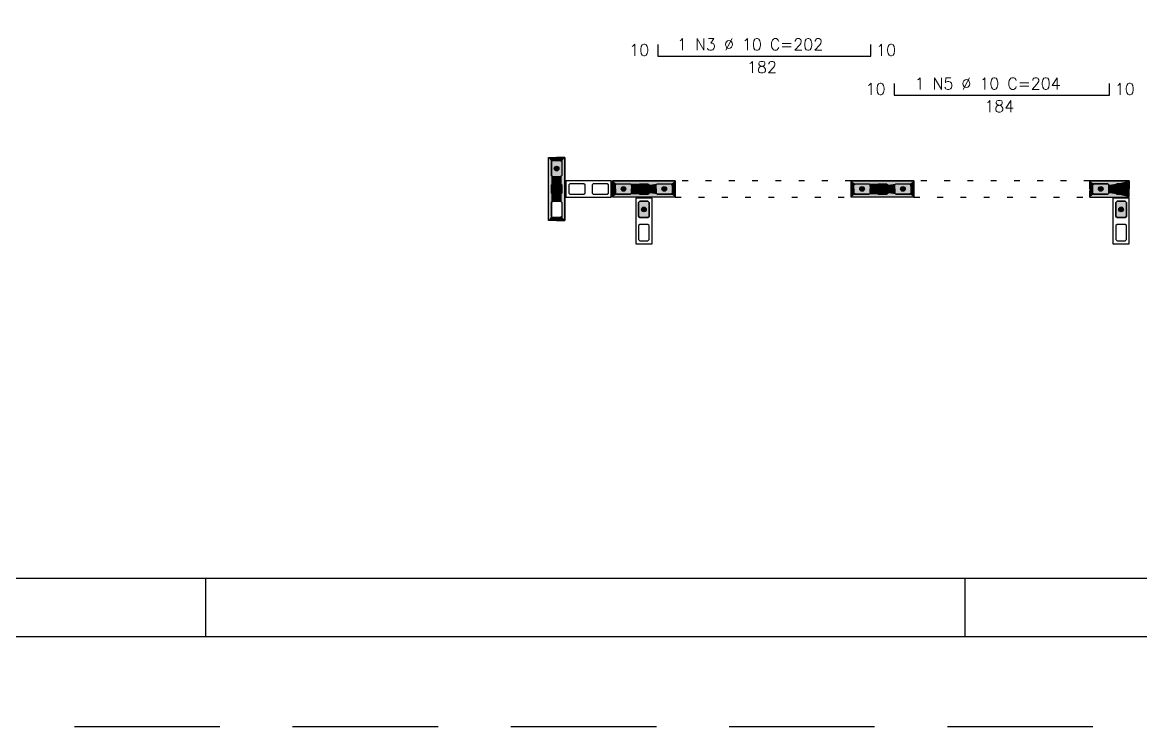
# Model space of a CAD drawing. Extents: x -1.9 to 86, y -1.5 to 61.
# Drawn here: x 30.91 to 50.12, y -1.55 to 10.55 of the extents above; entities that cross this region are included whole.
import ezdxf

# ---------------------------------------------------------------- set-up
doc = ezdxf.new("R2010")
doc.units = 0
doc.header["$MEASUREMENT"] = 0
doc.linetypes.add('ESTILO_TQS_0002', pattern=[0.4, 0.1, -0.3])
doc.linetypes.add('HIDDEN', pattern=[0.375, 0.25, -0.125])
doc.layers.get('0').update_dxf_attribs({"linetype": 'CONTINUOUS'})
doc.layers.get('Defpoints').update_dxf_attribs({"linetype": 'CONTINUOUS'})
for name, color, linetype in [('ARQ_FOLHA', 7, 'CONTINUOUS'), ('PENA_01', 1, 'CONTINUOUS'), ('PENA_02', 2, 'CONTINUOUS'), ('PENA_03', 3, 'CONTINUOUS'), ('PENA_05', 5, 'CONTINUOUS'), ('PENA_11', 252, 'CONTINUOUS'), ('PENA_19', 240, 'CONTINUOUS'), ('PENA_21', 100, 'CONTINUOUS')]:
    doc.layers.add(name, color=color, linetype=linetype)
doc.styles.get("Standard").update_dxf_attribs({"font": 'ROMANS.SHX'})

# ---------------------------------------------------------------- blocks, each defined once
blk = doc.blocks.new('FOLHA A1 - 841 X 594')
at = {"layer": 'ARQ_FOLHA', "color": 1}
for p, q in [((-500.5, 10), (-500.5, 0)), ((-370, 10), (-370, 0))]:
    blk.add_line(p, q, dxfattribs=at)
for points in [[(-841, 0), (0, 0), (0, 594), (-841, 594)], [(-816, 10), (-10, 10), (-10, 584), (-816, 584)]]:
    blk.add_lwpolyline(points, close=True, dxfattribs=at)
at = {"layer": 'Defpoints', "color": 8, "linetype": 'HIDDEN', "ltscale": 100}
blk.add_lwpolyline([(-860.5, 609.5), (-860.5, -15.5), (19.5, -15.5), (19.5, 609.5)], close=True, dxfattribs=at)
blk = doc.blocks.new('*U24')
blk.add_blockref('FOLHA A1 - 841 X 594', (0, 0))

msp = doc.modelspace()

# ---------------------------------------------------------------- linework, layer by layer
at = {"layer": 'PENA_01', "linetype": 'Continuous'}
for points in [[(40.15495, 8.177688), (40.17495, 8.157688), (40.17495, 7.917688), (40.15495, 7.897688), (40.01495, 7.897688), (39.99495, 7.917688), (39.99495, 8.157688), (40.01495, 8.177688), (40.15495, 8.177688)], [(40.15495, 7.777688), (40.17495, 7.757688), (40.17495, 7.617688), (40.15495, 7.597688), (40.01495, 7.597688), (39.99495, 7.617688), (39.99495, 7.757688), (40.01495, 7.777688), (40.15495, 7.777688)], [(40.57495, 7.757688), (40.55495, 7.777688), (40.31495, 7.777688), (40.29495, 7.757688), (40.29495, 7.617688), (40.31495, 7.597688), (40.55495, 7.597688), (40.57495, 7.617688), (40.57495, 7.757688)], [(40.97495, 7.757688), (40.95495, 7.777688), (40.71495, 7.777688), (40.69495, 7.757688), (40.69495, 7.617688), (40.71495, 7.597688), (40.95495, 7.597688), (40.97495, 7.617688), (40.97495, 7.757688)], [(41.09495, 7.757688), (41.11495, 7.777688), (41.35495, 7.777688), (41.37495, 7.757688), (41.37495, 7.617688), (41.35495, 7.597688), (41.11495, 7.597688), (41.09495, 7.617688), (41.09495, 7.757688)], [(41.49495, 7.757688), (41.51495, 7.777688), (41.65495, 7.777688), (41.67495, 7.757688), (41.67495, 7.617688), (41.65495, 7.597688), (41.51495, 7.597688), (41.49495, 7.617688), (41.49495, 7.757688)], [(41.79495, 7.757688), (41.81495, 7.777688), (42.05495, 7.777688), (42.07495, 7.757688), (42.07495, 7.617688), (42.05495, 7.597688), (41.81495, 7.597688), (41.79495, 7.617688), (41.79495, 7.757688)], [(45.19495, 7.757688), (45.21495, 7.777688), (45.45495, 7.777688), (45.47495, 7.757688), (45.47495, 7.617688), (45.45495, 7.597688), (45.21495, 7.597688), (45.19495, 7.617688), (45.19495, 7.757688)], [(45.59495, 7.757688), (45.61495, 7.777688), (45.75495, 7.777688), (45.77495, 7.757688), (45.77495, 7.617688), (45.75495, 7.597688), (45.61495, 7.597688), (45.59495, 7.617688), (45.59495, 7.757688)], [(45.89495, 7.757688), (45.91495, 7.777688), (46.15495, 7.777688), (46.17495, 7.757688), (46.17495, 7.617688), (46.15495, 7.597688), (45.91495, 7.597688), (45.89495, 7.617688), (45.89495, 7.757688)], [(49.55495, 7.777688), (49.31495, 7.777688), (49.29495, 7.757688), (49.29495, 7.617688), (49.31495, 7.597688), (49.55495, 7.597688), (49.57495, 7.617688), (49.57495, 7.757688), (49.55495, 7.777688)], [(49.85495, 7.777688), (49.71495, 7.777688), (49.69495, 7.757688), (49.69495, 7.617688), (49.71495, 7.597688), (49.85495, 7.597688), (49.87495, 7.617688), (49.87495, 7.757688), (49.85495, 7.777688)], [(40.15495, 7.477688), (40.17495, 7.457688), (40.17495, 7.217688), (40.15495, 7.197688), (40.01495, 7.197688), (39.99495, 7.217688), (39.99495, 7.457688), (40.01495, 7.477688), (40.15495, 7.477688)], [(41.65495, 7.197688), (41.67495, 7.217688), (41.67495, 7.457688), (41.65495, 7.477688), (41.51495, 7.477688), (41.49495, 7.457688), (41.49495, 7.217688), (41.51495, 7.197688), (41.65495, 7.197688)], [(49.85495, 7.197688), (49.87495, 7.217688), (49.87495, 7.457688), (49.85495, 7.477688), (49.71495, 7.477688), (49.69495, 7.457688), (49.69495, 7.217688), (49.71495, 7.197688), (49.85495, 7.197688)], [(41.65495, 6.797688), (41.67495, 6.817688), (41.67495, 7.057688), (41.65495, 7.077688), (41.51495, 7.077688), (41.49495, 7.057688), (41.49495, 6.817688), (41.51495, 6.797688), (41.65495, 6.797688)], [(49.85495, 6.797688), (49.87495, 6.817688), (49.87495, 7.057688), (49.85495, 7.077688), (49.71495, 7.077688), (49.69495, 7.057688), (49.69495, 6.817688), (49.71495, 6.797688), (49.85495, 6.797688)]]:
    msp.add_lwpolyline(points, dxfattribs=at)
at = {"layer": 'PENA_02', "linetype": 'Continuous'}
for p, q in [((39.94495, 7.147688), (39.94495, 8.227688)), ((39.94495, 8.227688), (40.22495, 8.227688)), ((40.22495, 8.227688), (40.22495, 7.147688)), ((41.04495, 7.827688), (42.12495, 7.827688)), ((41.04495, 7.547688), (41.04495, 7.827688)), ((42.12495, 7.827688), (42.12495, 7.547688)), ((45.14495, 7.827688), (46.22495, 7.827688)), ((45.14495, 7.547688), (45.14495, 7.827688)), ((46.22495, 7.827688), (46.22495, 7.547688)), ((42.12495, 7.547688), (41.04495, 7.547688)), ((46.22495, 7.547688), (45.14495, 7.547688)), ((40.22495, 7.147688), (39.94495, 7.147688))]:
    msp.add_line(p, q, dxfattribs=at)
for points in [[(41.02495, 7.827688), (40.24495, 7.827688), (40.24495, 7.547688), (41.02495, 7.547688), (41.02495, 7.827688)], [(49.92495, 7.827688), (49.24495, 7.827688), (49.24495, 7.547688), (49.92495, 7.547688), (49.92495, 7.827688)], [(41.72495, 6.747688), (41.72495, 7.527688), (41.44495, 7.527688), (41.44495, 6.747688), (41.72495, 6.747688)], [(49.92495, 6.747688), (49.92495, 7.527688), (49.64495, 7.527688), (49.64495, 6.747688), (49.92495, 6.747688)]]:
    msp.add_lwpolyline(points, dxfattribs=at)
at = {"layer": 'PENA_03', "linetype": 'Continuous'}
for points in [[(40.01495, 7.897688), (39.99495, 7.917688), (39.99495, 8.157688), (40.01495, 8.177688), (40.15495, 8.177688), (40.17495, 8.157688), (40.17495, 7.917688), (40.15495, 7.897688), (40.01495, 7.897688)], [(40.17495, 7.617688), (40.15495, 7.597688), (40.01495, 7.597688), (39.99495, 7.617688), (39.99495, 7.757688), (40.01495, 7.777688), (40.15495, 7.777688), (40.17495, 7.757688), (40.17495, 7.617688)], [(41.37495, 7.617688), (41.35495, 7.597688), (41.11495, 7.597688), (41.09495, 7.617688), (41.09495, 7.757688), (41.11495, 7.777688), (41.35495, 7.777688), (41.37495, 7.757688), (41.37495, 7.617688)], [(41.67495, 7.617688), (41.65495, 7.597688), (41.51495, 7.597688), (41.49495, 7.617688), (41.49495, 7.757688), (41.51495, 7.777688), (41.65495, 7.777688), (41.67495, 7.757688), (41.67495, 7.617688)], [(42.07495, 7.617688), (42.05495, 7.597688), (41.81495, 7.597688), (41.79495, 7.617688), (41.79495, 7.757688), (41.81495, 7.777688), (42.05495, 7.777688), (42.07495, 7.757688), (42.07495, 7.617688)], [(45.47495, 7.617688), (45.45495, 7.597688), (45.21495, 7.597688), (45.19495, 7.617688), (45.19495, 7.757688), (45.21495, 7.777688), (45.45495, 7.777688), (45.47495, 7.757688), (45.47495, 7.617688)], [(45.77495, 7.617688), (45.75495, 7.597688), (45.61495, 7.597688), (45.59495, 7.617688), (45.59495, 7.757688), (45.61495, 7.777688), (45.75495, 7.777688), (45.77495, 7.757688), (45.77495, 7.617688)], [(46.17495, 7.617688), (46.15495, 7.597688), (45.91495, 7.597688), (45.89495, 7.617688), (45.89495, 7.757688), (45.91495, 7.777688), (46.15495, 7.777688), (46.17495, 7.757688), (46.17495, 7.617688)], [(49.57495, 7.617688), (49.55495, 7.597688), (49.31495, 7.597688), (49.29495, 7.617688), (49.29495, 7.757688), (49.31495, 7.777688), (49.55495, 7.777688), (49.57495, 7.757688), (49.57495, 7.617688)], [(49.87495, 7.617688), (49.85495, 7.597688), (49.71495, 7.597688), (49.69495, 7.617688), (49.69495, 7.757688), (49.71495, 7.777688), (49.85495, 7.777688), (49.87495, 7.757688), (49.87495, 7.617688)], [(41.51495, 7.197688), (41.49495, 7.217688), (41.49495, 7.457688), (41.51495, 7.477688), (41.65495, 7.477688), (41.67495, 7.457688), (41.67495, 7.217688), (41.65495, 7.197688), (41.51495, 7.197688)], [(49.71495, 7.197688), (49.69495, 7.217688), (49.69495, 7.457688), (49.71495, 7.477688), (49.85495, 7.477688), (49.87495, 7.457688), (49.87495, 7.217688), (49.85495, 7.197688), (49.71495, 7.197688)]]:
    msp.add_lwpolyline(points, dxfattribs=at)
at = {"layer": 'PENA_03', "linetype": 'ESTILO_TQS_0002'}
for points in [[(42.12495, 7.827688), (42.12495, 7.547688), (45.14495, 7.547688), (45.14495, 7.827688), (42.12495, 7.827688)], [(46.22495, 7.827688), (46.22495, 7.547688), (49.24495, 7.547688), (49.24495, 7.827688), (46.22495, 7.827688)]]:
    msp.add_lwpolyline(points, dxfattribs=at)
at = {"layer": 'PENA_03', "linetype": 'Continuous'}
for centre in [(40.08495, 8.037688), (40.08495, 7.687688), (41.23495, 7.687688), (41.58495, 7.687688), (41.93495, 7.687688), (45.33495, 7.687688), (45.68495, 7.687688), (46.03495, 7.687688), (49.43495, 7.687688), (49.78495, 7.687688), (41.58495, 7.337688), (49.78495, 7.337688)]:
    msp.add_circle(centre, 0.04, dxfattribs=at)
for points in [[(40.12495, 8.037688), (40.06495, 8.072329), (40.047362, 8.051369)], [(40.12495, 8.037688), (40.091896, 8.077081), (40.06495, 8.072329)], [(40.12495, 8.037688), (40.115592, 8.0634), (40.091896, 8.077081)], [(40.12495, 8.037688), (40.047362, 8.051369), (40.047362, 8.024007)], [(40.12495, 8.037688), (40.047362, 8.024007), (40.06495, 8.003047)], [(40.12495, 8.037688), (40.06495, 8.003047), (40.091896, 7.998296)], [(40.12495, 8.037688), (40.091896, 7.998296), (40.115592, 8.011977)], [(40.12495, 8.037688), (40.115592, 8.011977), (40.12495, 8.037688)], [(40.12495, 7.687688), (40.06495, 7.722329), (40.047362, 7.701369)], [(40.12495, 7.687688), (40.047362, 7.701369), (40.047362, 7.674007)], [(40.12495, 7.687688), (40.047362, 7.674007), (40.06495, 7.653047)], [(40.12495, 7.687688), (40.091896, 7.727081), (40.06495, 7.722329)], [(40.12495, 7.687688), (40.06495, 7.653047), (40.091896, 7.648296)], [(40.12495, 7.687688), (40.115592, 7.7134), (40.091896, 7.727081)], [(40.12495, 7.687688), (40.091896, 7.648296), (40.115592, 7.661977)], [(40.12495, 7.687688), (40.115592, 7.661977), (40.12495, 7.687688)], [(41.27495, 7.687688), (41.21495, 7.722329), (41.197362, 7.701369)], [(41.27495, 7.687688), (41.197362, 7.701369), (41.197362, 7.674007)], [(41.27495, 7.687688), (41.197362, 7.674007), (41.21495, 7.653047)], [(41.27495, 7.687688), (41.241896, 7.727081), (41.21495, 7.722329)], [(41.27495, 7.687688), (41.21495, 7.653047), (41.241896, 7.648296)], [(41.27495, 7.687688), (41.265592, 7.7134), (41.241896, 7.727081)], [(41.27495, 7.687688), (41.241896, 7.648296), (41.265592, 7.661977)], [(41.27495, 7.687688), (41.265592, 7.661977), (41.27495, 7.687688)], [(41.62495, 7.687688), (41.56495, 7.722329), (41.547362, 7.701369)], [(41.62495, 7.687688), (41.547362, 7.701369), (41.547362, 7.674007)], [(41.62495, 7.687688), (41.547362, 7.674007), (41.56495, 7.653047)], [(41.62495, 7.687688), (41.591896, 7.727081), (41.56495, 7.722329)], [(41.62495, 7.687688), (41.56495, 7.653047), (41.591896, 7.648296)], [(41.62495, 7.687688), (41.615592, 7.7134), (41.591896, 7.727081)], [(41.62495, 7.687688), (41.591896, 7.648296), (41.615592, 7.661977)], [(41.62495, 7.687688), (41.615592, 7.661977), (41.62495, 7.687688)], [(41.97495, 7.687688), (41.91495, 7.722329), (41.897362, 7.701369)], [(41.97495, 7.687688), (41.897362, 7.701369), (41.897362, 7.674007)], [(41.97495, 7.687688), (41.897362, 7.674007), (41.91495, 7.653047)], [(41.97495, 7.687688), (41.941896, 7.727081), (41.91495, 7.722329)], [(41.97495, 7.687688), (41.91495, 7.653047), (41.941896, 7.648296)], [(41.97495, 7.687688), (41.965592, 7.7134), (41.941896, 7.727081)], [(41.97495, 7.687688), (41.941896, 7.648296), (41.965592, 7.661977)], [(41.97495, 7.687688), (41.965592, 7.661977), (41.97495, 7.687688)], [(45.37495, 7.687688), (45.31495, 7.722329), (45.297362, 7.701369)], [(45.37495, 7.687688), (45.297362, 7.701369), (45.297362, 7.674007)], [(45.37495, 7.687688), (45.297362, 7.674007), (45.31495, 7.653047)], [(45.37495, 7.687688), (45.341896, 7.727081), (45.31495, 7.722329)], [(45.37495, 7.687688), (45.31495, 7.653047), (45.341896, 7.648296)], [(45.37495, 7.687688), (45.365592, 7.7134), (45.341896, 7.727081)], [(45.37495, 7.687688), (45.341896, 7.648296), (45.365592, 7.661977)], [(45.37495, 7.687688), (45.365592, 7.661977), (45.37495, 7.687688)], [(45.72495, 7.687688), (45.66495, 7.722329), (45.647362, 7.701369)], [(45.72495, 7.687688), (45.647362, 7.701369), (45.647362, 7.674007)], [(45.72495, 7.687688), (45.647362, 7.674007), (45.66495, 7.653047)], [(45.72495, 7.687688), (45.691896, 7.727081), (45.66495, 7.722329)], [(45.72495, 7.687688), (45.66495, 7.653047), (45.691896, 7.648296)], [(45.72495, 7.687688), (45.715592, 7.7134), (45.691896, 7.727081)], [(45.72495, 7.687688), (45.691896, 7.648296), (45.715592, 7.661977)], [(45.72495, 7.687688), (45.715592, 7.661977), (45.72495, 7.687688)], [(46.07495, 7.687688), (46.01495, 7.722329), (45.997362, 7.701369)], [(46.07495, 7.687688), (45.997362, 7.701369), (45.997362, 7.674007)], [(46.07495, 7.687688), (45.997362, 7.674007), (46.01495, 7.653047)], [(46.07495, 7.687688), (46.041896, 7.727081), (46.01495, 7.722329)], [(46.07495, 7.687688), (46.01495, 7.653047), (46.041896, 7.648296)], [(46.07495, 7.687688), (46.065592, 7.7134), (46.041896, 7.727081)], [(46.07495, 7.687688), (46.041896, 7.648296), (46.065592, 7.661977)], [(46.07495, 7.687688), (46.065592, 7.661977), (46.07495, 7.687688)], [(49.47495, 7.687688), (49.41495, 7.722329), (49.397362, 7.701369)], [(49.47495, 7.687688), (49.397362, 7.701369), (49.397362, 7.674007)], [(49.47495, 7.687688), (49.397362, 7.674007), (49.41495, 7.653047)], [(49.47495, 7.687688), (49.441896, 7.727081), (49.41495, 7.722329)], [(49.47495, 7.687688), (49.41495, 7.653047), (49.441896, 7.648296)], [(49.47495, 7.687688), (49.465592, 7.7134), (49.441896, 7.727081)], [(49.47495, 7.687688), (49.441896, 7.648296), (49.465592, 7.661977)], [(49.47495, 7.687688), (49.465592, 7.661977), (49.47495, 7.687688)], [(49.82495, 7.687688), (49.76495, 7.722329), (49.747362, 7.701369)], [(49.82495, 7.687688), (49.747362, 7.701369), (49.747362, 7.674007)], [(49.82495, 7.687688), (49.747362, 7.674007), (49.76495, 7.653047)], [(49.82495, 7.687688), (49.791896, 7.727081), (49.76495, 7.722329)], [(49.82495, 7.687688), (49.76495, 7.653047), (49.791896, 7.648296)], [(49.82495, 7.687688), (49.815592, 7.7134), (49.791896, 7.727081)], [(49.82495, 7.687688), (49.791896, 7.648296), (49.815592, 7.661977)], [(49.82495, 7.687688), (49.815592, 7.661977), (49.82495, 7.687688)], [(41.62495, 7.337688), (41.56495, 7.372329), (41.547362, 7.351369)], [(41.62495, 7.337688), (41.547362, 7.351369), (41.547362, 7.324007)], [(41.62495, 7.337688), (41.547362, 7.324007), (41.56495, 7.303047)], [(41.62495, 7.337688), (41.591896, 7.377081), (41.56495, 7.372329)], [(41.62495, 7.337688), (41.56495, 7.303047), (41.591896, 7.298296)], [(41.62495, 7.337688), (41.615592, 7.3634), (41.591896, 7.377081)], [(41.62495, 7.337688), (41.591896, 7.298296), (41.615592, 7.311977)], [(41.62495, 7.337688), (41.615592, 7.311977), (41.62495, 7.337688)], [(49.82495, 7.337688), (49.76495, 7.372329), (49.747362, 7.351369)], [(49.82495, 7.337688), (49.747362, 7.351369), (49.747362, 7.324007)], [(49.82495, 7.337688), (49.747362, 7.324007), (49.76495, 7.303047)], [(49.82495, 7.337688), (49.791896, 7.377081), (49.76495, 7.372329)], [(49.82495, 7.337688), (49.76495, 7.303047), (49.791896, 7.298296)], [(49.82495, 7.337688), (49.815592, 7.3634), (49.791896, 7.377081)], [(49.82495, 7.337688), (49.791896, 7.298296), (49.815592, 7.311977)], [(49.82495, 7.337688), (49.815592, 7.311977), (49.82495, 7.337688)]]:
    msp.add_solid(points, dxfattribs=at)
at = {"layer": 'PENA_05', "linetype": 'Continuous'}
for p, q in [((41.82495, 10.169929), (41.82495, 9.969929)), ((45.48495, 9.969929), (45.48495, 10.169929)), ((41.82495, 9.969929), (45.48495, 9.969929)), ((45.88495, 9.499042), (45.88495, 9.299042)), ((49.58495, 9.299042), (49.58495, 9.499042)), ((45.88495, 9.299042), (49.58495, 9.299042))]:
    msp.add_line(p, q, dxfattribs=at)
at = {"layer": 'PENA_11', "linetype": 'Continuous'}
for points in [[(40.01495, 7.897688), (39.99495, 8.157688), (40.01495, 8.177688)], [(40.01495, 7.897688), (39.99495, 7.917688), (39.99495, 8.157688)], [(40.01495, 7.897688), (40.01495, 8.177688), (40.15495, 8.177688)], [(40.01495, 7.897688), (40.15495, 8.177688), (40.17495, 8.157688)], [(40.01495, 7.897688), (40.17495, 8.157688), (40.17495, 7.917688)], [(40.01495, 7.897688), (40.17495, 7.917688), (40.15495, 7.897688)], [(40.01495, 7.897688), (40.15495, 7.897688), (40.01495, 7.897688)], [(40.17495, 7.617688), (39.99495, 7.757688), (40.01495, 7.777688)], [(40.17495, 7.617688), (39.99495, 7.617688), (39.99495, 7.757688)], [(40.17495, 7.617688), (40.01495, 7.777688), (40.15495, 7.777688)], [(40.17495, 7.617688), (40.15495, 7.777688), (40.17495, 7.757688)], [(40.17495, 7.617688), (40.17495, 7.757688), (40.17495, 7.617688)], [(41.37495, 7.617688), (41.09495, 7.757688), (41.11495, 7.777688)], [(41.37495, 7.617688), (41.09495, 7.617688), (41.09495, 7.757688)], [(41.37495, 7.617688), (41.11495, 7.777688), (41.35495, 7.777688)], [(41.37495, 7.617688), (41.35495, 7.777688), (41.37495, 7.757688)], [(41.37495, 7.617688), (41.37495, 7.757688), (41.37495, 7.617688)], [(41.67495, 7.617688), (41.49495, 7.757688), (41.51495, 7.777688)], [(41.67495, 7.617688), (41.49495, 7.617688), (41.49495, 7.757688)], [(41.67495, 7.617688), (41.51495, 7.777688), (41.65495, 7.777688)], [(41.67495, 7.617688), (41.65495, 7.777688), (41.67495, 7.757688)], [(41.67495, 7.617688), (41.67495, 7.757688), (41.67495, 7.617688)], [(42.07495, 7.617688), (41.79495, 7.757688), (41.81495, 7.777688)], [(42.07495, 7.617688), (41.79495, 7.617688), (41.79495, 7.757688)], [(42.07495, 7.617688), (41.81495, 7.777688), (42.05495, 7.777688)], [(42.07495, 7.617688), (42.05495, 7.777688), (42.07495, 7.757688)], [(42.07495, 7.617688), (42.07495, 7.757688), (42.07495, 7.617688)], [(45.47495, 7.617688), (45.19495, 7.757688), (45.21495, 7.777688)], [(45.47495, 7.617688), (45.19495, 7.617688), (45.19495, 7.757688)], [(45.47495, 7.617688), (45.21495, 7.777688), (45.45495, 7.777688)], [(45.47495, 7.617688), (45.45495, 7.777688), (45.47495, 7.757688)], [(45.47495, 7.617688), (45.47495, 7.757688), (45.47495, 7.617688)], [(45.77495, 7.617688), (45.59495, 7.757688), (45.61495, 7.777688)], [(45.77495, 7.617688), (45.59495, 7.617688), (45.59495, 7.757688)], [(45.77495, 7.617688), (45.61495, 7.777688), (45.75495, 7.777688)], [(45.77495, 7.617688), (45.75495, 7.777688), (45.77495, 7.757688)], [(45.77495, 7.617688), (45.77495, 7.757688), (45.77495, 7.617688)], [(46.17495, 7.617688), (45.89495, 7.757688), (45.91495, 7.777688)], [(46.17495, 7.617688), (45.89495, 7.617688), (45.89495, 7.757688)], [(46.17495, 7.617688), (45.91495, 7.777688), (46.15495, 7.777688)], [(46.17495, 7.617688), (46.15495, 7.777688), (46.17495, 7.757688)], [(46.17495, 7.617688), (46.17495, 7.757688), (46.17495, 7.617688)], [(49.57495, 7.617688), (49.29495, 7.757688), (49.31495, 7.777688)], [(49.57495, 7.617688), (49.29495, 7.617688), (49.29495, 7.757688)], [(49.57495, 7.617688), (49.31495, 7.777688), (49.55495, 7.777688)], [(49.57495, 7.617688), (49.55495, 7.777688), (49.57495, 7.757688)], [(49.57495, 7.617688), (49.57495, 7.757688), (49.57495, 7.617688)], [(49.87495, 7.617688), (49.69495, 7.757688), (49.71495, 7.777688)], [(49.87495, 7.617688), (49.69495, 7.617688), (49.69495, 7.757688)], [(49.87495, 7.617688), (49.71495, 7.777688), (49.85495, 7.777688)], [(49.87495, 7.617688), (49.85495, 7.777688), (49.87495, 7.757688)], [(49.87495, 7.617688), (49.87495, 7.757688), (49.87495, 7.617688)], [(40.17495, 7.617688), (40.01495, 7.597688), (39.99495, 7.617688)], [(40.17495, 7.617688), (40.15495, 7.597688), (40.01495, 7.597688)], [(41.37495, 7.617688), (41.11495, 7.597688), (41.09495, 7.617688)], [(41.37495, 7.617688), (41.35495, 7.597688), (41.11495, 7.597688)], [(41.67495, 7.617688), (41.51495, 7.597688), (41.49495, 7.617688)], [(41.67495, 7.617688), (41.65495, 7.597688), (41.51495, 7.597688)], [(42.07495, 7.617688), (41.81495, 7.597688), (41.79495, 7.617688)], [(42.07495, 7.617688), (42.05495, 7.597688), (41.81495, 7.597688)], [(45.47495, 7.617688), (45.21495, 7.597688), (45.19495, 7.617688)], [(45.47495, 7.617688), (45.45495, 7.597688), (45.21495, 7.597688)], [(45.77495, 7.617688), (45.61495, 7.597688), (45.59495, 7.617688)], [(45.77495, 7.617688), (45.75495, 7.597688), (45.61495, 7.597688)], [(46.17495, 7.617688), (45.91495, 7.597688), (45.89495, 7.617688)], [(46.17495, 7.617688), (46.15495, 7.597688), (45.91495, 7.597688)], [(49.57495, 7.617688), (49.31495, 7.597688), (49.29495, 7.617688)], [(49.57495, 7.617688), (49.55495, 7.597688), (49.31495, 7.597688)], [(49.87495, 7.617688), (49.71495, 7.597688), (49.69495, 7.617688)], [(49.87495, 7.617688), (49.85495, 7.597688), (49.71495, 7.597688)], [(41.51495, 7.197688), (41.49495, 7.457688), (41.51495, 7.477688)], [(41.51495, 7.197688), (41.49495, 7.217688), (41.49495, 7.457688)], [(41.51495, 7.197688), (41.51495, 7.477688), (41.65495, 7.477688)], [(41.51495, 7.197688), (41.65495, 7.477688), (41.67495, 7.457688)], [(41.51495, 7.197688), (41.67495, 7.457688), (41.67495, 7.217688)], [(49.71495, 7.197688), (49.69495, 7.457688), (49.71495, 7.477688)], [(49.71495, 7.197688), (49.69495, 7.217688), (49.69495, 7.457688)], [(49.71495, 7.197688), (49.71495, 7.477688), (49.85495, 7.477688)], [(49.71495, 7.197688), (49.85495, 7.477688), (49.87495, 7.457688)], [(49.71495, 7.197688), (49.87495, 7.457688), (49.87495, 7.217688)], [(41.51495, 7.197688), (41.67495, 7.217688), (41.65495, 7.197688)], [(41.51495, 7.197688), (41.65495, 7.197688), (41.51495, 7.197688)], [(49.71495, 7.197688), (49.87495, 7.217688), (49.85495, 7.197688)], [(49.71495, 7.197688), (49.85495, 7.197688), (49.71495, 7.197688)]]:
    msp.add_solid(points, dxfattribs=at)
at = {"layer": 'PENA_19', "linetype": 'Continuous'}
for points in [[(40.08495, 8.227688), (40.08495, 8.177688), (40.01495, 8.177688), (39.99495, 8.157688), (39.99495, 7.917688), (40.01495, 7.897688), (40.08495, 7.897688), (40.08495, 7.777688), (40.01495, 7.777688), (39.99495, 7.757688), (39.99495, 7.617688), (40.01495, 7.597688), (40.08495, 7.597688), (40.08495, 7.477688), (40.01495, 7.477688), (39.99495, 7.457688), (39.99495, 7.217688), (40.01495, 7.197688), (40.08495, 7.197688), (40.08495, 7.147688), (39.94495, 7.147688), (39.94495, 8.227688), (40.08495, 8.227688)], [(40.08495, 8.227688), (40.08495, 8.177688), (40.15495, 8.177688), (40.17495, 8.157688), (40.17495, 7.917688), (40.15495, 7.897688), (40.08495, 7.897688), (40.08495, 7.777688), (40.15495, 7.777688), (40.17495, 7.757688), (40.17495, 7.617688), (40.15495, 7.597688), (40.08495, 7.597688), (40.08495, 7.477688), (40.15495, 7.477688), (40.17495, 7.457688), (40.17495, 7.217688), (40.15495, 7.197688), (40.08495, 7.197688), (40.08495, 7.147688), (40.22495, 7.147688), (40.22495, 8.227688), (40.08495, 8.227688)], [(41.04495, 7.687688), (41.09495, 7.687688), (41.09495, 7.757688), (41.11495, 7.777688), (41.35495, 7.777688), (41.37495, 7.757688), (41.37495, 7.687688), (41.49495, 7.687688), (41.49495, 7.757688), (41.51495, 7.777688), (41.65495, 7.777688), (41.67495, 7.757688), (41.67495, 7.687688), (41.79495, 7.687688), (41.79495, 7.757688), (41.81495, 7.777688), (42.05495, 7.777688), (42.07495, 7.757688), (42.07495, 7.687688), (42.12495, 7.687688), (42.12495, 7.827688), (41.04495, 7.827688), (41.04495, 7.687688)], [(41.04495, 7.687688), (41.09495, 7.687688), (41.09495, 7.617688), (41.11495, 7.597688), (41.35495, 7.597688), (41.37495, 7.617688), (41.37495, 7.687688), (41.49495, 7.687688), (41.49495, 7.617688), (41.51495, 7.597688), (41.65495, 7.597688), (41.67495, 7.617688), (41.67495, 7.687688), (41.79495, 7.687688), (41.79495, 7.617688), (41.81495, 7.597688), (42.05495, 7.597688), (42.07495, 7.617688), (42.07495, 7.687688), (42.12495, 7.687688), (42.12495, 7.547688), (41.04495, 7.547688), (41.04495, 7.687688)], [(45.14495, 7.687688), (45.19495, 7.687688), (45.19495, 7.757688), (45.21495, 7.777688), (45.45495, 7.777688), (45.47495, 7.757688), (45.47495, 7.687688), (45.59495, 7.687688), (45.59495, 7.757688), (45.61495, 7.777688), (45.75495, 7.777688), (45.77495, 7.757688), (45.77495, 7.687688), (45.89495, 7.687688), (45.89495, 7.757688), (45.91495, 7.777688), (46.15495, 7.777688), (46.17495, 7.757688), (46.17495, 7.687688), (46.22495, 7.687688), (46.22495, 7.827688), (45.14495, 7.827688), (45.14495, 7.687688)], [(45.14495, 7.687688), (45.19495, 7.687688), (45.19495, 7.617688), (45.21495, 7.597688), (45.45495, 7.597688), (45.47495, 7.617688), (45.47495, 7.687688), (45.59495, 7.687688), (45.59495, 7.617688), (45.61495, 7.597688), (45.75495, 7.597688), (45.77495, 7.617688), (45.77495, 7.687688), (45.89495, 7.687688), (45.89495, 7.617688), (45.91495, 7.597688), (46.15495, 7.597688), (46.17495, 7.617688), (46.17495, 7.687688), (46.22495, 7.687688), (46.22495, 7.547688), (45.14495, 7.547688), (45.14495, 7.687688)]]:
    msp.add_lwpolyline(points, dxfattribs=at)
for points in [[(40.01495, 8.177688), (39.99495, 8.157688), (39.94495, 8.227688)], [(40.01495, 8.177688), (39.94495, 8.227688), (40.08495, 8.227688)], [(39.94495, 8.227688), (39.99495, 8.157688), (39.94495, 7.147688)], [(39.94495, 7.147688), (39.99495, 8.157688), (39.99495, 7.217688)], [(39.99495, 7.217688), (39.99495, 8.157688), (39.99495, 7.917688)], [(40.01495, 8.177688), (40.08495, 8.227688), (40.08495, 8.177688)], [(40.08495, 8.227688), (40.15495, 8.177688), (40.22495, 8.227688)], [(40.08495, 8.227688), (40.08495, 8.177688), (40.15495, 8.177688)], [(40.22495, 8.227688), (40.15495, 8.177688), (40.17495, 8.157688)], [(40.22495, 8.227688), (40.17495, 8.157688), (40.22495, 7.147688)], [(40.22495, 7.147688), (40.17495, 8.157688), (40.17495, 7.917688)], [(39.99495, 7.917688), (39.99495, 7.217688), (39.99495, 7.757688)], [(40.01495, 7.897688), (39.99495, 7.757688), (39.99495, 7.917688)], [(40.01495, 7.777688), (39.99495, 7.757688), (40.01495, 7.897688)], [(40.01495, 7.777688), (40.01495, 7.897688), (40.08495, 7.897688)], [(40.01495, 7.777688), (40.08495, 7.897688), (40.08495, 7.777688)], [(40.15495, 7.897688), (40.08495, 7.897688), (40.15495, 7.777688)], [(40.08495, 7.897688), (40.08495, 7.777688), (40.15495, 7.777688)], [(40.17495, 7.757688), (40.17495, 7.917688), (40.15495, 7.897688)], [(40.17495, 7.757688), (40.15495, 7.897688), (40.15495, 7.777688)], [(40.22495, 7.147688), (40.17495, 7.917688), (40.17495, 7.757688)], [(39.99495, 7.757688), (39.99495, 7.217688), (39.99495, 7.617688)], [(40.17495, 7.617688), (40.22495, 7.147688), (40.17495, 7.757688)], [(42.12495, 7.827688), (41.04495, 7.827688), (41.11495, 7.777688)], [(41.04495, 7.827688), (41.04495, 7.687688), (41.09495, 7.687688)], [(41.04495, 7.827688), (41.09495, 7.687688), (41.09495, 7.757688)], [(41.04495, 7.827688), (41.09495, 7.757688), (41.11495, 7.777688)], [(41.04495, 7.547688), (41.04495, 7.687688), (41.09495, 7.687688)], [(41.04495, 7.547688), (41.09495, 7.687688), (41.09495, 7.617688)], [(42.12495, 7.827688), (41.11495, 7.777688), (41.35495, 7.777688)], [(42.12495, 7.827688), (41.35495, 7.777688), (41.51495, 7.777688)], [(41.37495, 7.757688), (41.51495, 7.777688), (41.35495, 7.777688)], [(41.37495, 7.757688), (41.49495, 7.757688), (41.51495, 7.777688)], [(41.37495, 7.757688), (41.37495, 7.687688), (41.49495, 7.687688)], [(41.37495, 7.757688), (41.49495, 7.687688), (41.49495, 7.757688)], [(41.37495, 7.617688), (41.37495, 7.687688), (41.49495, 7.687688)], [(41.37495, 7.617688), (41.49495, 7.687688), (41.49495, 7.617688)], [(42.12495, 7.827688), (41.51495, 7.777688), (41.65495, 7.777688)], [(42.12495, 7.827688), (41.65495, 7.777688), (41.67495, 7.757688)], [(42.12495, 7.827688), (41.67495, 7.757688), (41.81495, 7.777688)], [(41.67495, 7.757688), (41.79495, 7.757688), (41.81495, 7.777688)], [(41.67495, 7.757688), (41.67495, 7.687688), (41.79495, 7.687688)], [(41.67495, 7.757688), (41.79495, 7.687688), (41.79495, 7.757688)], [(41.67495, 7.617688), (41.67495, 7.687688), (41.79495, 7.687688)], [(41.67495, 7.617688), (41.79495, 7.687688), (41.79495, 7.617688)], [(42.12495, 7.827688), (41.81495, 7.777688), (42.05495, 7.777688)], [(42.12495, 7.827688), (42.05495, 7.777688), (42.07495, 7.757688)], [(42.12495, 7.827688), (42.07495, 7.757688), (42.12495, 7.687688)], [(42.12495, 7.687688), (42.07495, 7.757688), (42.07495, 7.687688)], [(42.12495, 7.547688), (42.07495, 7.617688), (42.12495, 7.687688)], [(42.12495, 7.687688), (42.07495, 7.617688), (42.07495, 7.687688)], [(46.22495, 7.827688), (45.14495, 7.827688), (45.21495, 7.777688)], [(45.14495, 7.827688), (45.14495, 7.687688), (45.19495, 7.687688)], [(45.14495, 7.827688), (45.19495, 7.687688), (45.19495, 7.757688)], [(45.14495, 7.827688), (45.19495, 7.757688), (45.21495, 7.777688)], [(45.14495, 7.547688), (45.14495, 7.687688), (45.19495, 7.687688)], [(45.14495, 7.547688), (45.19495, 7.687688), (45.19495, 7.617688)], [(46.22495, 7.827688), (45.21495, 7.777688), (45.45495, 7.777688)], [(46.22495, 7.827688), (45.45495, 7.777688), (45.61495, 7.777688)], [(45.47495, 7.757688), (45.61495, 7.777688), (45.45495, 7.777688)], [(45.47495, 7.757688), (45.59495, 7.757688), (45.61495, 7.777688)], [(45.47495, 7.757688), (45.47495, 7.687688), (45.59495, 7.687688)], [(45.47495, 7.757688), (45.59495, 7.687688), (45.59495, 7.757688)], [(45.47495, 7.617688), (45.47495, 7.687688), (45.59495, 7.687688)], [(45.47495, 7.617688), (45.59495, 7.687688), (45.59495, 7.617688)], [(46.22495, 7.827688), (45.61495, 7.777688), (45.75495, 7.777688)], [(46.22495, 7.827688), (45.75495, 7.777688), (45.77495, 7.757688)], [(46.22495, 7.827688), (45.77495, 7.757688), (45.91495, 7.777688)], [(45.77495, 7.757688), (45.89495, 7.757688), (45.91495, 7.777688)], [(45.77495, 7.757688), (45.77495, 7.687688), (45.89495, 7.687688)], [(45.77495, 7.757688), (45.89495, 7.687688), (45.89495, 7.757688)], [(45.77495, 7.617688), (45.77495, 7.687688), (45.89495, 7.687688)], [(45.77495, 7.617688), (45.89495, 7.687688), (45.89495, 7.617688)], [(46.22495, 7.827688), (45.91495, 7.777688), (46.15495, 7.777688)], [(46.22495, 7.827688), (46.15495, 7.777688), (46.17495, 7.757688)], [(46.22495, 7.827688), (46.17495, 7.757688), (46.22495, 7.687688)], [(46.22495, 7.687688), (46.17495, 7.757688), (46.17495, 7.687688)], [(46.22495, 7.547688), (46.17495, 7.617688), (46.22495, 7.687688)], [(46.22495, 7.687688), (46.17495, 7.617688), (46.17495, 7.687688)], [(39.99495, 7.217688), (39.99495, 7.457688), (39.99495, 7.617688)], [(40.01495, 7.597688), (39.99495, 7.457688), (39.99495, 7.617688)], [(40.01495, 7.597688), (40.01495, 7.477688), (39.99495, 7.457688)], [(40.08495, 7.597688), (40.01495, 7.477688), (40.01495, 7.597688)], [(40.08495, 7.597688), (40.08495, 7.477688), (40.01495, 7.477688)], [(40.08495, 7.597688), (40.15495, 7.477688), (40.15495, 7.597688)], [(40.15495, 7.477688), (40.08495, 7.597688), (40.08495, 7.477688)], [(40.15495, 7.597688), (40.17495, 7.457688), (40.17495, 7.617688)], [(40.15495, 7.477688), (40.17495, 7.457688), (40.15495, 7.597688)], [(40.17495, 7.457688), (40.22495, 7.147688), (40.17495, 7.617688)], [(41.04495, 7.547688), (41.09495, 7.617688), (41.11495, 7.597688)], [(42.12495, 7.547688), (41.04495, 7.547688), (41.11495, 7.597688)], [(42.12495, 7.547688), (41.11495, 7.597688), (41.35495, 7.597688)], [(41.37495, 7.617688), (41.51495, 7.597688), (41.35495, 7.597688)], [(42.12495, 7.547688), (41.35495, 7.597688), (41.51495, 7.597688)], [(41.37495, 7.617688), (41.49495, 7.617688), (41.51495, 7.597688)], [(42.12495, 7.547688), (41.51495, 7.597688), (41.65495, 7.597688)], [(42.12495, 7.547688), (41.65495, 7.597688), (41.67495, 7.617688)], [(42.12495, 7.547688), (41.67495, 7.617688), (41.81495, 7.597688)], [(41.67495, 7.617688), (41.79495, 7.617688), (41.81495, 7.597688)], [(42.12495, 7.547688), (41.81495, 7.597688), (42.05495, 7.597688)], [(42.12495, 7.547688), (42.05495, 7.597688), (42.07495, 7.617688)], [(45.14495, 7.547688), (45.19495, 7.617688), (45.21495, 7.597688)], [(46.22495, 7.547688), (45.14495, 7.547688), (45.21495, 7.597688)], [(46.22495, 7.547688), (45.21495, 7.597688), (45.45495, 7.597688)], [(45.47495, 7.617688), (45.61495, 7.597688), (45.45495, 7.597688)], [(46.22495, 7.547688), (45.45495, 7.597688), (45.61495, 7.597688)], [(45.47495, 7.617688), (45.59495, 7.617688), (45.61495, 7.597688)], [(46.22495, 7.547688), (45.61495, 7.597688), (45.75495, 7.597688)], [(46.22495, 7.547688), (45.75495, 7.597688), (45.77495, 7.617688)], [(46.22495, 7.547688), (45.77495, 7.617688), (45.91495, 7.597688)], [(45.77495, 7.617688), (45.89495, 7.617688), (45.91495, 7.597688)], [(46.22495, 7.547688), (45.91495, 7.597688), (46.15495, 7.597688)], [(46.22495, 7.547688), (46.15495, 7.597688), (46.17495, 7.617688)], [(40.22495, 7.147688), (40.17495, 7.457688), (40.17495, 7.217688)], [(40.01495, 7.197688), (39.94495, 7.147688), (39.99495, 7.217688)], [(40.08495, 7.147688), (39.94495, 7.147688), (40.01495, 7.197688)], [(40.08495, 7.197688), (40.08495, 7.147688), (40.01495, 7.197688)], [(40.22495, 7.147688), (40.15495, 7.197688), (40.08495, 7.197688)], [(40.22495, 7.147688), (40.08495, 7.197688), (40.08495, 7.147688)], [(40.22495, 7.147688), (40.17495, 7.217688), (40.15495, 7.197688)]]:
    msp.add_solid(points, dxfattribs=at)
at = {"layer": 'PENA_21', "linetype": 'Continuous'}
for points in [[(49.92495, 7.687688), (49.87495, 7.687688), (49.87495, 7.757688), (49.85495, 7.777688), (49.71495, 7.777688), (49.69495, 7.757688), (49.69495, 7.687688), (49.57495, 7.687688), (49.57495, 7.757688), (49.55495, 7.777688), (49.31495, 7.777688), (49.29495, 7.757688), (49.29495, 7.687688), (49.24495, 7.687688), (49.24495, 7.827688), (49.92495, 7.827688), (49.92495, 7.687688)], [(49.92495, 7.687688), (49.87495, 7.687688), (49.87495, 7.617688), (49.85495, 7.597688), (49.71495, 7.597688), (49.69495, 7.617688), (49.69495, 7.687688), (49.57495, 7.687688), (49.57495, 7.617688), (49.55495, 7.597688), (49.31495, 7.597688), (49.29495, 7.617688), (49.29495, 7.687688), (49.24495, 7.687688), (49.24495, 7.547688), (49.92495, 7.547688), (49.92495, 7.687688)]]:
    msp.add_lwpolyline(points, dxfattribs=at)
for points in [[(49.92495, 7.827688), (49.31495, 7.777688), (49.24495, 7.827688)], [(49.31495, 7.777688), (49.29495, 7.757688), (49.24495, 7.827688)], [(49.24495, 7.827688), (49.29495, 7.757688), (49.24495, 7.687688)], [(49.29495, 7.757688), (49.29495, 7.687688), (49.24495, 7.687688)], [(49.24495, 7.547688), (49.29495, 7.617688), (49.24495, 7.687688)], [(49.29495, 7.617688), (49.29495, 7.687688), (49.24495, 7.687688)], [(49.55495, 7.777688), (49.31495, 7.777688), (49.92495, 7.827688)], [(49.57495, 7.757688), (49.55495, 7.777688), (49.92495, 7.827688)], [(49.92495, 7.827688), (49.71495, 7.777688), (49.57495, 7.757688)], [(49.57495, 7.687688), (49.57495, 7.757688), (49.71495, 7.777688)], [(49.57495, 7.687688), (49.71495, 7.777688), (49.69495, 7.757688)], [(49.57495, 7.687688), (49.69495, 7.757688), (49.69495, 7.687688)], [(49.57495, 7.687688), (49.57495, 7.617688), (49.71495, 7.597688)], [(49.57495, 7.687688), (49.71495, 7.597688), (49.69495, 7.617688)], [(49.57495, 7.687688), (49.69495, 7.617688), (49.69495, 7.687688)], [(49.92495, 7.827688), (49.85495, 7.777688), (49.71495, 7.777688)], [(49.92495, 7.827688), (49.87495, 7.757688), (49.85495, 7.777688)], [(49.92495, 7.827688), (49.92495, 7.687688), (49.87495, 7.687688)], [(49.92495, 7.827688), (49.87495, 7.687688), (49.87495, 7.757688)], [(49.92495, 7.547688), (49.92495, 7.687688), (49.87495, 7.687688)], [(49.92495, 7.547688), (49.87495, 7.687688), (49.87495, 7.617688)], [(49.31495, 7.597688), (49.29495, 7.617688), (49.24495, 7.547688)], [(49.92495, 7.547688), (49.31495, 7.597688), (49.24495, 7.547688)], [(49.55495, 7.597688), (49.31495, 7.597688), (49.92495, 7.547688)], [(49.57495, 7.617688), (49.55495, 7.597688), (49.92495, 7.547688)], [(49.92495, 7.547688), (49.71495, 7.597688), (49.57495, 7.617688)], [(49.92495, 7.547688), (49.85495, 7.597688), (49.71495, 7.597688)], [(49.92495, 7.547688), (49.87495, 7.617688), (49.85495, 7.597688)]]:
    msp.add_solid(points, dxfattribs=at)

# ---------------------------------------------------------------- block references
at = {"xscale": 0.09999999999999938, "yscale": 0.09999999999999938, "zscale": 0.09999999999999938}
msp.add_blockref('*U24', (84.1, 0.002503), dxfattribs=at)

# ---------------------------------------------------------------- texts
at = {"layer": 'PENA_03', "linetype": 'Continuous'}
for s, p in [('1 N3 %%c 10 C=202', (42.15495, 10.069929)), ('10', (41.33495, 9.974929)), ('10', (45.57495, 9.974929)), ('182', (43.35495, 9.679929)), ('10', (45.39495, 9.304042)), ('1 N5 %%c 10 C=204', (46.23495, 9.399042)), ('10', (49.67495, 9.304042)), ('184', (47.43495, 9.009042))]:
    msp.add_text(s, height=0.2, dxfattribs=at).set_placement(p)

doc.saveas('drawing.dxf')
